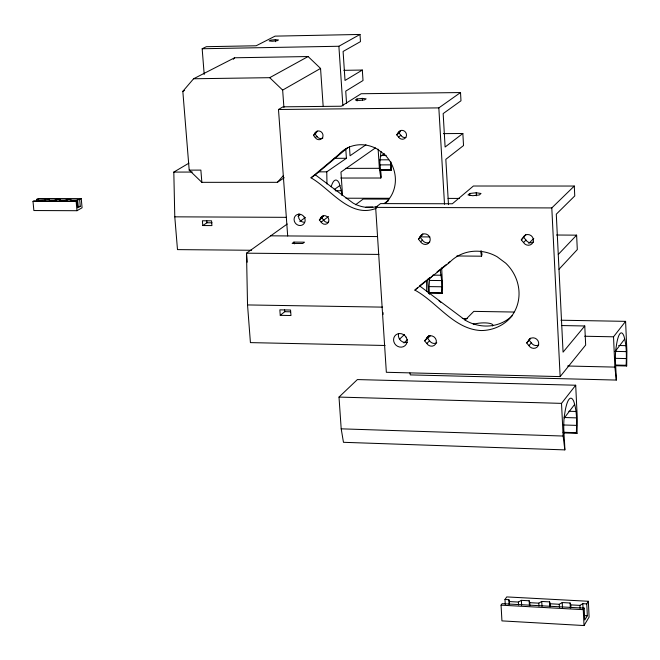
<?xml version="1.0" encoding="UTF-8"?>
<svg xmlns="http://www.w3.org/2000/svg" width="660" height="660" viewBox="0 0 660 660"><rect width="100%" height="100%" fill="white"/><g stroke="black" fill="none" stroke-linecap="round" stroke-linejoin="round"><path stroke-width="0.99" d="M615.376 365.722L626.703 365.986L626.134 365.293C626.563 355.6 626.728 345.65 623.981 336.245A26.161 5.511 -89 0 0 616.3 346.236C614.336 357.464 616.192 368.973 616.316 380.069L410.297 374.897L409.893 372.966M626.703 365.986L626.893 351.103L625.597 321.354L560.893 320.215M577.03 433.364L576.353 432.688C576.84 422.284 577.079 411.543 573.812 401.527A28.38 6.46 -88.6 0 0 564.795 413.259C562.493 425.411 564.671 437.91 564.844 449.889L343.464 442.307L341.195 428.835L339.001 397.081L357.382 379.574L575.693 385.225L577.236 417.252L577.03 433.364L563.673 432.935M433.257 275.187L429.611 278.52L429.066 286.399L429.396 294.36M441.672 267.919L442.546 286.795L442.225 293.395L441.556 292.718L441.713 280.582L440.245 270.41M379.97 170.329L391.231 170.305L390.654 169.669L390.835 161.824M391.231 170.305L391.471 163.16M456.86 255.964L481.544 256.195L482.006 254.512L481.338 250.849M36.811 201.366L36.63 199.402L38.676 199.411L38.47 200.038L49.393 199.435L49.203 200.062L53.955 200.071L56.017 199.452L60.142 199.46L59.961 200.087L64.729 200.095L66.784 199.468L70.925 199.477L70.752 200.112L75.529 200.12L79.662 199.501L81.254 198.602L82.079 207.776L76.981 210.705L33.866 210.54L33 201.382L33.957 200.863L77.072 200.962L77.698 207.867L80.289 206.39L79.662 199.501M340.75 178.043L380.837 178.018L381.298 176.6L379.846 162.938L380.729 153.59A18.876 5.544 89.9 0 1 381.166 151.602M588.357 601.277L586.773 603.884L587.342 615.739L584.76 620.037L584.183 608.132L502.103 603.661L501.064 605.162L501.938 620.887L584.026 625.548L589.108 617.051L588.357 601.277L506.756 596.912L504.983 599.47L505.255 604.362M584.026 625.548L583.259 609.659L584.183 608.132M314.927 133.147A4.488 4.174 57.7 0 1 321.263 131.934A4.488 4.174 57.7 0 1 321.733 138.674A4.488 4.174 57.7 0 1 315.233 137.544L313.45 135.358L314.927 133.147L316.668 132.033A4.48 4.166 57.7 0 1 317.278 131.117M313.45 135.358L315.191 134.244L316.668 132.033M319.358 219.945L320.826 217.784L323.4 215.894L321.932 218.047L319.358 219.945L321.123 222.123A4.455 4.117 53.4 0 0 328.177 222.626A4.455 4.117 53.4 0 0 325.438 215.787L324.332 215.63A4.455 4.117 53.4 0 0 320.826 217.784M396.709 134.821L398.236 132.586L400.636 130.903L399.11 133.13L396.709 134.821L398.516 137.032A4.537 4.273 54.9 0 0 405.157 138.179A4.537 4.273 54.9 0 0 404.728 131.356A4.537 4.273 54.9 0 0 398.236 132.586M420.263 236.462A5.462 5.098 48.6 0 1 428.092 235.1A5.462 5.098 48.6 0 1 428.596 243.226A5.462 5.098 48.6 0 1 420.585 241.758L418.415 239.093L422.136 234.869A5.445 5.09 48.5 0 1 422.903 233.772M418.415 239.093L422.136 234.869M424.644 340.857L429.239 335.577L424.644 340.857L426.797 343.497A5.42 4.999 44.6 0 0 435.476 344.239A5.42 4.999 44.6 0 0 432.193 335.981L430.832 335.775A5.42 4.999 44.6 0 0 426.484 338.291M521.309 239.844L525.715 234.745L521.309 239.844L523.512 242.542A5.544 5.222 42.9 0 0 531.721 244.027A5.544 5.222 42.9 0 0 531.292 235.793A5.544 5.222 42.9 0 0 523.231 237.171M528.602 340.354A5.511 5.115 39.5 0 1 536.596 339.116A5.511 5.115 39.5 0 1 537.017 347.201A5.511 5.115 39.5 0 1 528.883 345.634L526.696 342.952L530.434 338.291M526.696 342.952L530.574 338.25M564.292 417.962L574.662 404.407M615.871 350.534L624.707 338.992M564.844 449.889L563.137 436.037L561.52 403.375L575.693 385.225M616.316 380.069L614.872 367.108L613.528 336.806L625.597 321.354M584.768 325.974L563.062 352.151L556.289 214.178L574.761 195.929L574.291 186.046L473.401 186.013L452.339 203.775L380.564 203.593L375.655 207.38L386.347 372.289L560.142 376.604L585.667 345.031L584.768 325.974L561.544 325.545M284.237 177.755L277.373 182.325L201.853 182.333L189.197 170.123L182.828 91.336L193.586 78.763L234.622 57.775L308.104 56.537L320.554 68.434L323.161 106.326M233.318 59.293L234.622 57.775M528.883 345.634L531.316 342.853A5.486 5.107 39.4 0 0 538.692 344.933M277.373 182.325L283.222 175.766M558.995 269.263L577.302 249.579L576.617 235.15L556.495 235.018M558.269 254.455L576.617 235.15M465.077 320.174L473.806 311.371L514.016 312.04M528.775 243.424L533.791 238.45M426.797 343.497L429.561 340.766A5.404 4.983 44.6 0 0 436.763 342.812M427.573 338.464L430.427 335.659M523.512 242.542L525.995 240.1A5.527 5.214 42.8 0 0 533.437 242.113M375.655 207.38L551.801 207.925L574.291 186.046M403.936 342.986L407.566 339.487M399.415 339.322L404.547 334.43M414.884 290.111L449.419 262.581A41.11 38.329 43.9 0 1 497.087 256.724L505.733 263.167A41.11 38.329 43.9 0 1 508.761 319.489C501.385 326.634 491.51 330.462 481.272 330.553C453.799 329.332 437.316 302.288 414.884 290.111L417.549 287.677M420.585 241.758L422.458 240.157A5.445 5.09 48.5 0 0 429.726 242.146M469.738 193.479L467.998 194.956L472.774 195.706L479.3 194.972L481.016 193.495L476.231 192.753L469.738 193.479L469.854 195.508M376.266 208.312C350.056 218.708 330.825 189.106 311 177.812L338.778 154.514A33.718 31.441 54 0 1 377.305 149.094L384.351 154.341A33.718 31.441 54 0 1 387.337 201.069L384.293 203.569M311 177.812L315.348 174.842L347.696 147.708M280.252 315.332L290.969 315.513L290.565 310.035L279.848 309.853L280.252 315.332L284.74 311.701L290.565 311.8M426.715 280.153L419.554 285.854L465.638 320.438A40.87 38.14 43.8 0 0 512.234 315.727M428.307 278.883L429.891 277.613M437.052 271.903L446.597 264.297M448.189 263.026L449.782 261.764M448.478 204.625L445.83 159.324L463.534 145.538L462.85 133.493L445.112 147.023L443.157 113.594L460.985 100.79L460.523 92.557L361.152 93.736L341.261 106.227L282.991 106.829L278.487 109.486L287.686 235.95M355.558 204.765L363.182 199.048L388.921 199.097M321.123 222.123L328.548 216.505M293.914 242.096L292.124 243.424L302.734 243.507L304.499 242.179L293.914 242.096L294.599 243.87M299.805 221.521L305.481 217.421M334.24 189.569L340.015 185.427M380.317 156.593L384.326 153.714M287.224 224.02L246.51 253.184L247.533 304.936L250.421 342.614L385.085 345.485M297.94 216.34L300.415 214.566M278.487 109.486L438.834 107.893L460.523 92.557M398.516 137.032L400.917 135.341A4.521 4.257 54.9 0 0 405.925 137.379M375.416 147.923L340.964 172.078L342.524 195.162M318.549 171.856L326.766 171.839L346.409 158.285L345.782 149.036M365.97 144.779L350.056 155.768L349.437 146.536M202.785 225.538L211.926 225.588L211.555 220.828L202.405 220.778L202.785 225.538L206.976 222.775L212.041 222.799M315.233 137.544L316.973 136.43A4.48 4.166 57.7 0 0 322.888 137.998M356.986 98.95L355.336 99.99L359.098 100.46L364.51 99.891L366.143 98.851L362.373 98.381L356.986 98.95L357.118 100.972M346.558 103.438L345.741 91.129L363.016 80.528L362.332 70.051L345.023 80.454L343.093 51.463L360.475 41.613L360.005 34.452L275.055 36.135L256.179 45.771L206.374 46.695L202.166 48.749L204.196 74.448M251.617 250.272L177.49 249.612L174.785 216.835L173.811 172.087L188.9 163.177M504.983 599.47L508.868 599.684L509.413 601.565L518.389 602.052L521.375 600.352L529.171 600.773L529.757 602.671L538.783 603.158L541.744 601.45L549.582 601.879L550.209 603.776L559.284 604.271L562.229 602.555L570.108 602.984L570.776 604.89L579.892 605.385L582.813 603.669L586.773 603.884M283.915 107.498L282.653 90.09L320.554 68.434M33 201.382L76.147 201.49L77.072 200.962M202.166 48.749L338.885 46.258L360.005 34.452M193.586 78.763L269.709 77.682L308.104 56.537M36.63 199.402L38.264 198.511L81.254 198.602M182.828 91.336L184.627 90.403M473.236 324.076L479.003 323.169A11.014 2.854 -3.1 0 1 492.541 325.966M275.385 39.658L270.691 40.128L269.123 40.936L272.258 41.258L276.969 40.788L278.52 39.98L275.385 39.658L275.534 41.704M343.868 70.331L362.332 70.051M443.371 133.625L462.85 133.493M382.123 155.389L386.224 155.38M334.084 158.326L346.409 158.285M379.516 159.827L388.74 159.802M379.64 164.893L390.91 164.86M345.386 168.391L379.36 168.316L380.837 178.018M379.385 169.694L390.654 169.669M189.197 170.123L200.871 170.107L201.853 182.333M173.811 172.087L192.291 172.054M335.181 190.765L341.335 190.765L341.855 195.434M345.98 198.214L389.276 198.297M448.041 198.404L459.377 198.429M80.289 206.39L78.21 206.382L77.591 199.493M174.785 216.835L286.539 217.338M270.74 235.826L377.363 236.569M419.628 236.866L429.94 236.94M378.947 254.422L246.51 253.184L247.203 262.168M432.968 275.129L441.185 275.228M429.396 280.426L441.713 280.582M428.513 286.597L441.853 286.778M428.208 292.528L441.556 292.718M428.885 293.197L442.225 293.395M247.533 304.936L382.602 307.131M462.289 318.491L467.428 318.574M584.694 336.245L613.528 336.806M618.667 345.502L625.853 345.65M614.955 351.376L626.299 351.623M615.062 358.322L626.398 358.578M615.821 365.054L626.134 365.293M567.616 366.003L614.872 367.108M339.001 397.081L561.52 403.375M568.813 411.271L576.015 411.477M564.201 417.508L576.543 417.879M563.302 424.974L576.667 425.386M562.988 432.259L576.353 432.688M341.195 428.835L563.137 436.037M501.064 605.162L583.259 609.659M584.372 615.582L587.342 615.739M315.348 174.842L353.059 203.074A33.553 31.317 54 0 0 377.503 206.398M269.709 77.682L282.653 90.09M523.792 237.41L525.995 240.1M399.11 133.13L400.917 135.341M529.139 340.189L531.316 342.853M420.288 237.493L422.458 240.157M315.191 134.244L316.973 136.43M427.408 338.135L429.561 340.766M321.932 218.047L323.697 220.217A4.438 4.109 53.4 0 0 328.581 222.255M341.335 190.765L339.19 183.183A19.973 6.22 -89.8 0 0 331.171 186.796M480.604 251.097L481.544 256.195M60.142 199.46L60.324 201.424M56.017 199.452L56.199 201.407M49.393 199.435L49.574 201.391M45.284 199.427L45.466 201.382M76.147 201.49L76.981 210.705M66.784 199.468L66.965 201.44M206.827 220.877L206.976 222.775M284.608 309.887L284.74 311.701M338.885 46.258L342.887 105.864M362.373 98.381L362.505 100.403M378.13 149.176L379.36 168.316M383.006 312.51L383.122 314.366M427.647 279.106L428.497 293.114M438.834 107.893L444.502 204.254M476.231 192.753L476.404 195.789M521.375 600.352L521.639 605.261M518.389 602.052L518.545 604.997M509.413 601.565L509.569 604.51M508.868 599.684L509.132 604.577M541.744 601.45L542 606.367M538.783 603.158L538.939 606.111M529.757 602.671L529.914 605.616M529.171 600.773L529.435 605.682M562.229 602.555L562.477 607.489M559.284 604.271L559.433 607.233M550.209 603.776L550.366 606.738M549.582 601.879L549.838 606.796M579.892 605.385L580.041 608.355M551.801 207.925L560.142 376.604M570.776 604.89L570.916 607.852M570.108 602.984L570.347 607.918M582.813 603.669L583.052 608.611M326.766 171.839L326.972 184.024M426.541 280.335L426.707 291.547M365.896 207.19A9.075 1.955 -3.8 0 1 372.71 207.009M388.361 200.78A33.553 31.317 54 0 1 385.019 203.156M304.384 222.346A5.8 5.346 54.2 0 1 299.029 213.857M438.999 300.894A12.334 11.418 45.5 0 1 440.896 302.404M407.236 342.416A7.045 6.476 45.9 0 1 398.459 333.96M406.015 337.062L404.852 335.635A7.079 6.509 46 0 0 395.893 334.859A7.079 6.509 46 0 0 394.713 343.637L395.876 345.064A7.079 6.509 46 0 0 404.836 345.84A7.079 6.509 46 0 0 406.015 337.062M304.186 217.033L303.229 215.853A5.824 5.362 54.2 0 0 295.936 215.333A5.824 5.362 54.2 0 0 295.045 222.659L296.002 223.839A5.824 5.362 54.2 0 0 303.295 224.367A5.824 5.362 54.2 0 0 304.186 217.033"/></g></svg>
